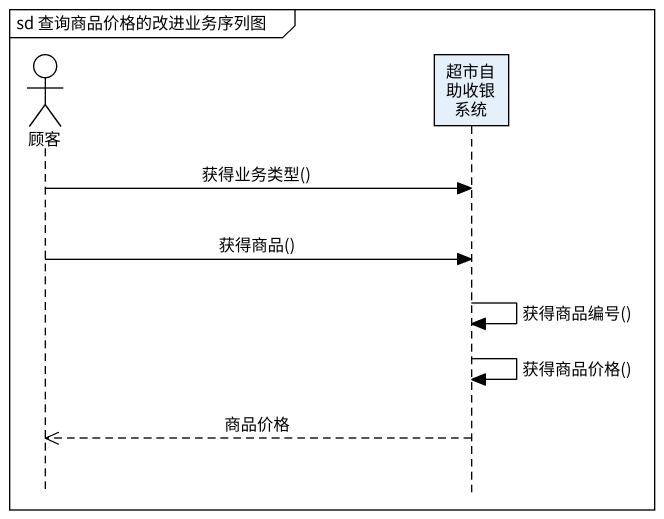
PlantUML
@startuml
mainframe sd 查询商品价格的改进业务序列图
hide footbox
actor 顾客
participant 超市自助收银系统

顾客 -> 超市自助收银系统 : 获得业务类型()
顾客 -> 超市自助收银系统 : 获得商品()
超市自助收银系统 -> 超市自助收银系统 : 获得商品编号()
超市自助收银系统 -> 超市自助收银系统 : 获得商品价格()
超市自助收银系统 -->> 顾客 : 商品价格
@enduml
